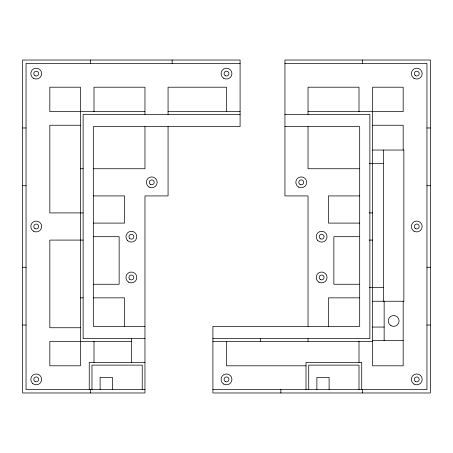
<?xml version="1.0" encoding="UTF-8"?>
<svg xmlns="http://www.w3.org/2000/svg" width="453" height="453" viewBox="0 0 453 453"><rect width="100%" height="100%" fill="white"/><g stroke="black" fill="none" stroke-linecap="round" stroke-linejoin="round"><path stroke-width="0.68" d="M240.09 63.42L26.048 63.42L26.048 389.58L144.96 389.58M284.937 63.42L426.953 63.42L426.953 389.58L212.91 389.58M144.96 111.665L49.83 111.665L49.83 87.203L80.407 87.203L80.407 365.798L49.83 365.798L49.83 341.335L131.37 341.335M168.063 111.665L240.09 111.665M308.04 111.665L403.17 111.665L403.17 87.203L372.593 87.203L372.593 365.798L403.17 365.798L403.17 301.245M240.09 114.383L83.126 114.383L83.126 338.618L144.96 338.618M284.937 114.383L369.875 114.383L369.875 338.618L212.91 338.618M80.407 125.255L49.83 125.255L49.83 212.91L83.126 212.91M372.593 125.255L403.17 125.255L403.17 150.039M284.937 126.614L359.682 126.614L359.682 326.387L212.91 326.387L212.91 392.978L430.35 392.978L430.35 60.023L284.937 60.023L284.937 195.923L308.04 195.923L308.04 326.387M22.65 127.973L26.048 127.973M426.953 127.973L430.35 127.973M372.593 150.039L403.85 150.039L403.85 301.245L372.593 301.245M369.195 163.629L383.465 163.629M80.407 168.743L83.126 168.743M93.318 168.743L144.96 168.743L144.96 126.614M359.682 168.743L308.04 168.743L308.04 126.614M22.65 185.73L26.048 185.73M426.953 185.73L430.35 185.73M93.318 195.923L124.575 195.923L124.575 223.103L93.318 223.103M359.682 195.923L328.425 195.923L328.425 223.103L359.682 223.103M369.195 212.91L372.593 212.91M93.318 236.693L119.139 236.693L119.139 284.257L93.318 284.257M359.682 236.693L333.861 236.693L333.861 284.257L359.682 284.257M83.126 240.09L49.83 240.09L49.83 327.745L80.407 327.745M369.195 240.09L372.593 240.09M22.65 267.27L26.048 267.27M426.953 267.27L430.35 267.27M369.195 287.655L383.465 287.655M80.407 297.848L83.126 297.848M93.318 297.848L124.575 297.848L124.575 326.387M359.682 297.848L328.425 297.848L328.425 326.387M22.65 325.028L26.048 325.028M426.953 325.028L430.35 325.028M144.96 326.387L93.318 326.387L93.318 126.614L240.09 126.614L240.09 60.023L22.65 60.023L22.65 392.978L144.96 392.978L144.96 195.923L168.063 195.923L168.063 126.614M372.593 327.066L384.144 327.066M372.593 340.656L403.17 340.656M212.91 341.335L372.593 341.335M144.96 362.4L89.241 362.4L89.241 389.58M306.002 365.798L226.5 365.798L226.5 341.335M384.144 301.245L384.144 340.656M383.465 150.039L383.465 301.245M362.4 60.023L362.4 63.42M362.4 389.58L362.4 392.978M361.721 389.58L361.721 362.4L306.002 362.4L306.002 389.58M359.002 111.665L359.002 87.203L308.04 87.203L308.04 114.383M359.002 341.335L359.002 362.4M359.002 389.58L359.002 365.118L308.72 365.118L308.72 389.58M329.105 389.58L329.105 377.349L316.874 377.349L316.874 389.58M308.04 338.618L308.04 341.335M280.86 389.58L280.86 392.978M260.475 338.618L260.475 341.335M226.5 111.665L226.5 87.203L168.063 87.203L168.063 114.383M172.14 60.023L172.14 63.42M144.96 114.383L144.96 87.203L93.998 87.203L93.998 111.665M142.242 389.58L142.242 365.118L91.959 365.118L91.959 389.58M131.37 338.618L131.37 362.4M112.344 389.58L112.344 377.349L100.113 377.349L100.113 389.58M93.998 341.335L93.998 362.4M90.6 60.023L90.6 63.42M90.6 389.58L90.6 392.978M390.939 325.656A5.436 5.436 0 0 0 399.093 320.95A5.436 5.436 0 0 0 390.939 316.245A5.436 5.436 0 0 0 390.939 325.656M300.022 184.45A2.446 2.446 0 0 0 303.691 182.333A2.446 2.446 0 0 0 300.022 180.215A2.446 2.446 0 0 0 300.022 184.45M150.532 184.45A2.446 2.446 0 0 0 154.201 182.333A2.446 2.446 0 0 0 150.532 180.215A2.446 2.446 0 0 0 150.532 184.45M414.042 231.206A5.436 5.436 0 0 0 422.196 226.5A5.436 5.436 0 0 0 414.042 221.794A5.436 5.436 0 0 0 414.042 231.206M414.042 384.093A5.436 5.436 0 0 0 422.196 379.388A5.436 5.436 0 0 0 414.042 374.682A5.436 5.436 0 0 0 414.042 384.093M223.782 384.093A5.436 5.436 0 0 0 231.936 379.388A5.436 5.436 0 0 0 223.782 374.682A5.436 5.436 0 0 0 223.782 384.093M414.042 78.318A5.436 5.436 0 0 0 422.196 73.612A5.436 5.436 0 0 0 414.042 68.907A5.436 5.436 0 0 0 414.042 78.318M149.037 187.038A5.436 5.436 0 0 0 157.191 182.333A5.436 5.436 0 0 0 149.037 177.627A5.436 5.436 0 0 0 149.037 187.038M127.525 240.537A5.436 5.436 0 0 0 136.619 238.097A5.436 5.436 0 0 0 129.966 231.443A5.436 5.436 0 0 0 127.525 240.537M128.652 282.168A5.436 5.436 0 0 0 136.806 277.463A5.436 5.436 0 0 0 128.652 272.757A5.436 5.436 0 0 0 128.652 282.168M298.527 187.038A5.436 5.436 0 0 0 306.681 182.333A5.436 5.436 0 0 0 298.527 177.627A5.436 5.436 0 0 0 298.527 187.038M317.785 240.537A5.436 5.436 0 0 0 326.879 238.097A5.436 5.436 0 0 0 320.226 231.443A5.436 5.436 0 0 0 317.785 240.537M318.912 282.168A5.436 5.436 0 0 0 327.066 277.463A5.436 5.436 0 0 0 318.912 272.757A5.436 5.436 0 0 0 318.912 282.168M129.643 279.19A2.446 2.446 0 0 0 133.731 278.097A2.446 2.446 0 0 0 130.736 275.101A2.446 2.446 0 0 0 129.643 279.19M129.643 238.42A2.446 2.446 0 0 0 133.731 237.327A2.446 2.446 0 0 0 130.736 234.331A2.446 2.446 0 0 0 129.643 238.42M320.407 238.81A2.446 2.446 0 0 0 324.076 236.693A2.446 2.446 0 0 0 320.407 234.575A2.446 2.446 0 0 0 320.407 238.81M320.407 279.58A2.446 2.446 0 0 0 324.076 277.463A2.446 2.446 0 0 0 320.407 275.345A2.446 2.446 0 0 0 320.407 279.58M415.537 228.618A2.446 2.446 0 0 0 419.206 226.5A2.446 2.446 0 0 0 415.537 224.382A2.446 2.446 0 0 0 415.537 228.618M415.537 75.73A2.446 2.446 0 0 0 419.206 73.612A2.446 2.446 0 0 0 415.537 71.495A2.446 2.446 0 0 0 415.537 75.73M225.277 75.73A2.446 2.446 0 0 0 228.946 73.612A2.446 2.446 0 0 0 225.277 71.495A2.446 2.446 0 0 0 225.277 75.73M35.017 75.73A2.446 2.446 0 0 0 38.686 73.612A2.446 2.446 0 0 0 35.017 71.495A2.446 2.446 0 0 0 35.017 75.73M35.017 381.505A2.446 2.446 0 0 0 38.686 379.388A2.446 2.446 0 0 0 35.017 377.27A2.446 2.446 0 0 0 35.017 381.505M225.277 381.505A2.446 2.446 0 0 0 228.946 379.388A2.446 2.446 0 0 0 225.277 377.27A2.446 2.446 0 0 0 225.277 381.505M415.537 381.505A2.446 2.446 0 0 0 419.206 379.388A2.446 2.446 0 0 0 415.537 377.27A2.446 2.446 0 0 0 415.537 381.505M35.017 228.618A2.446 2.446 0 0 0 38.686 226.5A2.446 2.446 0 0 0 35.017 224.382A2.446 2.446 0 0 0 35.017 228.618M33.522 231.206A5.436 5.436 0 0 0 41.676 226.5A5.436 5.436 0 0 0 33.522 221.794A5.436 5.436 0 0 0 33.522 231.206M32.395 383.232A5.436 5.436 0 0 0 41.489 380.792A5.436 5.436 0 0 0 34.836 374.138A5.436 5.436 0 0 0 32.395 383.232M33.522 78.318A5.436 5.436 0 0 0 41.676 73.612A5.436 5.436 0 0 0 33.522 68.907A5.436 5.436 0 0 0 33.522 78.318M223.782 78.318A5.436 5.436 0 0 0 231.936 73.612A5.436 5.436 0 0 0 223.782 68.907A5.436 5.436 0 0 0 223.782 78.318"/></g></svg>
